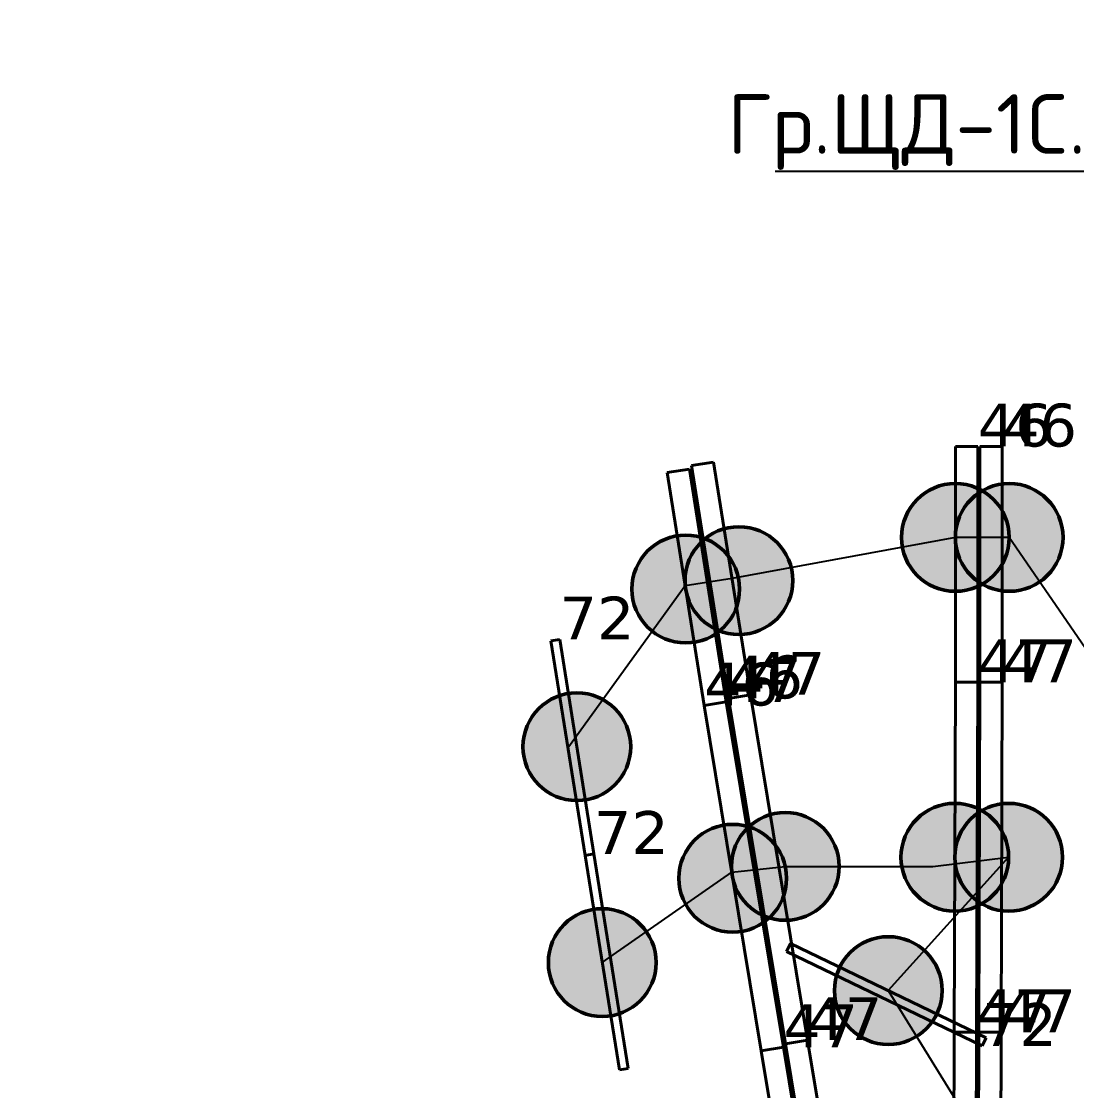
# Model space of a CAD drawing. Header units: millimetres. Extents: x -243740 to 150609, y -473655 to -165121.
# Drawn here: x 2650 to 7083, y -323582 to -319092 of the extents above; entities that cross this region are included whole.
import ezdxf
from ezdxf import colors
from ezdxf.entities.mleader import LeaderData, LeaderLine
from ezdxf.math import Vec2, Vec3

# ---------------------------------------------------------------- set-up
doc = ezdxf.new("R2010")
doc.units = ezdxf.units.MM
doc.layers.add('_Гр.ЩД-1C.10.4.I10.1', color=6, linetype='Continuous')
doc.layers.add('_Гр.ЩД-1C.10.4.I9.6', color=6, linetype='Continuous')
for name, color, linetype, lineweight in [('_освещение_dali', 3, 'Continuous', 50), ('DLX_LUM 3', 5, 'Continuous', 40), ('DLX_LUM 4', 5, 'Continuous', 40), ('DLX_LUM 9', 5, 'Continuous', 40)]:
    doc.layers.add(name, color=color, linetype=linetype, lineweight=lineweight)
doc.styles.add('ISOCPEUR', font='isocpeur.ttf')
doc.styles.add('TableTextStyle', font='')
doc.styles.get('TableTextStyle').set_extended_font_data('VERDANA.TTF')
doc.linetypes.add('Truba', pattern='A,3e-05,[4,MSH_7,S=1,R=0,X=0,Y=0],-3.022072', length=3.022102)

# ---------------------------------------------------------------- blocks, each defined once
blk = doc.blocks.new('A$Caabd1818')
at = {"layer": 'DLX_LUM 3'}
for points in [[(2603.6, 75654.8, 0), (2603.6, 76644.8, 0)], [(2603.6, 76644.8, 0), (2603.6, 76644.8, 0)], [(2603.6, 76644.8, 0), (2603.6, 75654.8, 0)], [(2603.6, 76644.8, 0), (2697.6, 76644.8, 0)], [(2697.6, 76644.8, 0), (2603.6, 76644.8, 0)], [(2603.6, 76644.8, 0), (2603.6, 76644.8, 0)], [(2603.6, 76644.8, 0), (2603.6, 75654.8, 0)], [(2697.6, 76644.8, 0), (2603.6, 76644.8, 0)], [(2603.6, 75654.8, 0), (2603.6, 76644.8, 0)], [(2603.6, 76644.8, 0), (2697.6, 76644.8, 0)], [(2697.6, 76644.8, 0), (2697.6, 75654.8, 0)], [(2697.6, 75654.8, 0), (2697.6, 76644.8, 0)], [(2697.6, 76644.8, 0), (2697.6, 76644.8, 0)], [(2697.6, 76644.8, 0), (2697.6, 76644.8, 0)], [(2697.6, 75654.8, 0), (2697.6, 76644.8, 0)], [(2697.6, 76644.8, 0), (2697.6, 75654.8, 0)], [(2706.8, 75654.8, 0), (2706.8, 76644.8, 0)], [(2706.8, 76644.8, 0), (2706.8, 76644.8, 0)], [(2706.8, 76644.8, 0), (2706.8, 75654.8, 0)], [(2706.8, 76644.8, 0), (2800.8, 76644.8, 0)], [(2800.8, 76644.8, 0), (2706.8, 76644.8, 0)], [(2706.8, 76644.8, 0), (2706.8, 76644.8, 0)], [(2706.8, 76644.8, 0), (2706.8, 75654.8, 0)], [(2800.8, 76644.8, 0), (2706.8, 76644.8, 0)], [(2706.8, 75654.8, 0), (2706.8, 76644.8, 0)], [(2706.8, 76644.8, 0), (2800.8, 76644.8, 0)], [(2800.8, 76644.8, 0), (2800.8, 75654.8, 0)], [(2800.8, 75654.8, 0), (2800.8, 76644.8, 0)], [(2800.8, 76644.8, 0), (2800.8, 76644.8, 0)], [(2800.8, 76644.8, 0), (2800.8, 76644.8, 0)], [(2800.8, 75654.8, 0), (2800.8, 76644.8, 0)], [(2800.8, 76644.8, 0), (2800.8, 75654.8, 0)], [(1495.1, 76564.9, 0), (1588, 76579.6, 0)], [(1588, 76579.6, 0), (1495.1, 76564.9, 0)], [(1588, 76579.6, 0), (1495.1, 76564.9, 0)], [(1495.1, 76564.9, 0), (1588, 76579.6, 0)], [(1650, 75587.1, 0), (1495.1, 76564.9, 0)], [(1495.1, 76564.9, 0), (1495.1, 76564.9, 0)], [(1495.1, 76564.9, 0), (1650, 75587.1, 0)], [(1495.1, 76564.9, 0), (1495.1, 76564.9, 0)], [(1495.1, 76564.9, 0), (1650, 75587.1, 0)], [(1650, 75587.1, 0), (1495.1, 76564.9, 0)], [(1588, 76579.6, 0), (1742.8, 75601.8, 0)], [(1742.8, 75601.8, 0), (1588, 76579.6, 0)], [(1588, 76579.6, 0), (1588, 76579.6, 0)], [(1588, 76579.6, 0), (1588, 76579.6, 0)], [(1742.8, 75601.8, 0), (1588, 76579.6, 0)], [(1588, 76579.6, 0), (1742.8, 75601.8, 0)], [(1393.4, 76535.1, 0), (1486.3, 76549.8, 0)], [(1486.3, 76549.8, 0), (1393.4, 76535.1, 0)], [(1486.3, 76549.8, 0), (1393.4, 76535.1, 0)], [(1393.4, 76535.1, 0), (1486.3, 76549.8, 0)], [(1548.3, 75557.3, 0), (1393.4, 76535.1, 0)], [(1393.4, 76535.1, 0), (1393.4, 76535.1, 0)], [(1393.4, 76535.1, 0), (1548.3, 75557.3, 0)], [(1393.4, 76535.1, 0), (1393.4, 76535.1, 0)], [(1393.4, 76535.1, 0), (1548.3, 75557.3, 0)], [(1548.3, 75557.3, 0), (1393.4, 76535.1, 0)], [(1486.3, 76549.8, 0), (1641.1, 75572, 0)], [(1641.1, 75572, 0), (1486.3, 76549.8, 0)], [(1486.3, 76549.8, 0), (1486.3, 76549.8, 0)], [(1486.3, 76549.8, 0), (1486.3, 76549.8, 0)], [(1641.1, 75572, 0), (1486.3, 76549.8, 0)], [(1486.3, 76549.8, 0), (1641.1, 75572, 0)], [(2697.6, 75654.8, 0), (2603.6, 75654.8, 0)], [(2603.6, 75654.8, 0), (2603.6, 75654.8, 0)], [(2603.6, 75654.8, 0), (2697.6, 75654.8, 0)], [(2603.6, 75654.8, 0), (2603.6, 75654.8, 0)], [(2603.6, 75654.8, 0), (2697.6, 75654.8, 0)], [(2697.6, 75654.8, 0), (2603.6, 75654.8, 0)], [(2697.6, 75654.8, 0), (2697.6, 75654.8, 0)], [(2697.6, 75654.8, 0), (2697.6, 75654.8, 0)], [(2800.8, 75654.8, 0), (2706.8, 75654.8, 0)], [(2706.8, 75654.8, 0), (2706.8, 75654.8, 0)], [(2706.8, 75654.8, 0), (2800.8, 75654.8, 0)], [(2706.8, 75654.8, 0), (2706.8, 75654.8, 0)], [(2706.8, 75654.8, 0), (2800.8, 75654.8, 0)], [(2800.8, 75654.8, 0), (2706.8, 75654.8, 0)], [(2800.8, 75654.8, 0), (2800.8, 75654.8, 0)], [(2800.8, 75654.8, 0), (2800.8, 75654.8, 0)], [(1641.1, 75572, 0), (1548.3, 75557.3, 0)], [(1548.3, 75557.3, 0), (1641.1, 75572, 0)], [(1548.3, 75557.3, 0), (1641.1, 75572, 0)], [(1641.1, 75572, 0), (1548.3, 75557.3, 0)], [(1641.1, 75572, 0), (1641.1, 75572, 0)], [(1641.1, 75572, 0), (1641.1, 75572, 0)], [(1742.8, 75601.8, 0), (1650, 75587.1, 0)], [(1650, 75587.1, 0), (1742.8, 75601.8, 0)], [(1650, 75587.1, 0), (1742.8, 75601.8, 0)], [(1742.8, 75601.8, 0), (1650, 75587.1, 0)], [(1650, 75587.1, 0), (1650, 75587.1, 0)], [(1650, 75587.1, 0), (1650, 75587.1, 0)], [(1742.8, 75601.8, 0), (1742.8, 75601.8, 0)], [(1742.8, 75601.8, 0), (1742.8, 75601.8, 0)], [(1548.3, 75557.3, 0), (1548.3, 75557.3, 0)], [(1548.3, 75557.3, 0), (1548.3, 75557.3, 0)]]:
    blk.add_polyline3d(points, dxfattribs=at)
at = {"layer": 'DLX_LUM 4'}
for points in [[(2599, 74185, 0), (2603.6, 75655, 0)], [(2603.6, 75655, 0), (2599, 74185, 0)], [(2603.6, 75655, 0), (2599, 74185, 0)], [(2599, 74185, 0), (2603.6, 75655, 0)], [(2603.6, 75655, 0), (2603.6, 75655, 0)], [(2603.6, 75655, 0), (2697.6, 75654.7, 0)], [(2697.6, 75654.7, 0), (2603.6, 75655, 0)], [(2603.6, 75655, 0), (2603.6, 75655, 0)], [(2697.6, 75654.7, 0), (2603.6, 75655, 0)], [(2603.6, 75655, 0), (2697.6, 75654.7, 0)], [(2697.6, 75654.7, 0), (2693, 74184.7, 0)], [(2693, 74184.7, 0), (2697.6, 75654.7, 0)], [(2693, 74184.7, 0), (2697.6, 75654.7, 0)], [(2697.6, 75654.7, 0), (2693, 74184.7, 0)], [(2697.6, 75654.7, 0), (2697.6, 75654.7, 0)], [(2697.6, 75654.7, 0), (2697.6, 75654.7, 0)], [(2702.2, 74185, 0), (2706.8, 75655, 0)], [(2706.8, 75655, 0), (2702.2, 74185, 0)], [(2706.8, 75655, 0), (2702.2, 74185, 0)], [(2702.2, 74185, 0), (2706.8, 75655, 0)], [(2706.8, 75655, 0), (2706.8, 75655, 0)], [(2706.8, 75655, 0), (2800.8, 75654.7, 0)], [(2800.8, 75654.7, 0), (2706.8, 75655, 0)], [(2706.8, 75655, 0), (2706.8, 75655, 0)], [(2800.8, 75654.7, 0), (2706.8, 75655, 0)], [(2706.8, 75655, 0), (2800.8, 75654.7, 0)], [(2800.8, 75654.7, 0), (2796.2, 74184.7, 0)], [(2796.2, 74184.7, 0), (2800.8, 75654.7, 0)], [(2796.2, 74184.7, 0), (2800.8, 75654.7, 0)], [(2800.8, 75654.7, 0), (2796.2, 74184.7, 0)], [(2800.8, 75654.7, 0), (2800.8, 75654.7, 0)], [(2800.8, 75654.7, 0), (2800.8, 75654.7, 0)], [(1548.3, 75556.9, 0), (1641.1, 75572.3, 0)], [(1641.1, 75572.3, 0), (1548.3, 75556.9, 0)], [(1641.1, 75572.3, 0), (1548.3, 75556.9, 0)], [(1548.3, 75556.9, 0), (1641.1, 75572.3, 0)], [(1641.1, 75572.3, 0), (1641.1, 75572.3, 0)], [(1641.1, 75572.3, 0), (1881.1, 74122, 0)], [(1881.1, 74122, 0), (1641.1, 75572.3, 0)], [(1641.1, 75572.3, 0), (1641.1, 75572.3, 0)], [(1881.1, 74122, 0), (1641.1, 75572.3, 0)], [(1641.1, 75572.3, 0), (1881.1, 74122, 0)], [(1650, 75586.8, 0), (1742.8, 75602.1, 0)], [(1742.8, 75602.1, 0), (1650, 75586.8, 0)], [(1742.8, 75602.1, 0), (1650, 75586.8, 0)], [(1650, 75586.8, 0), (1742.8, 75602.1, 0)], [(1890.1, 74136.5, 0), (1650, 75586.8, 0)], [(1650, 75586.8, 0), (1650, 75586.8, 0)], [(1650, 75586.8, 0), (1890.1, 74136.5, 0)], [(1650, 75586.8, 0), (1650, 75586.8, 0)], [(1650, 75586.8, 0), (1890.1, 74136.5, 0)], [(1890.1, 74136.5, 0), (1650, 75586.8, 0)], [(1742.8, 75602.1, 0), (1742.8, 75602.1, 0)], [(1742.8, 75602.1, 0), (1982.8, 74151.8, 0)], [(1982.8, 74151.8, 0), (1742.8, 75602.1, 0)], [(1742.8, 75602.1, 0), (1742.8, 75602.1, 0)], [(1982.8, 74151.8, 0), (1742.8, 75602.1, 0)], [(1742.8, 75602.1, 0), (1982.8, 74151.8, 0)], [(1788.4, 74106.7, 0), (1548.3, 75556.9, 0)], [(1548.3, 75556.9, 0), (1548.3, 75556.9, 0)], [(1548.3, 75556.9, 0), (1788.4, 74106.7, 0)], [(1548.3, 75556.9, 0), (1548.3, 75556.9, 0)], [(1548.3, 75556.9, 0), (1788.4, 74106.7, 0)], [(1788.4, 74106.7, 0), (1548.3, 75556.9, 0)], [(2594.4, 72715, 0), (2599, 74185, 0)], [(2599, 74185, 0), (2594.4, 72715, 0)], [(2599, 74185, 0), (2594.4, 72715, 0)], [(2594.4, 72715, 0), (2599, 74185, 0)], [(2599, 74185, 0), (2599, 74185, 0)], [(2693, 74184.7, 0), (2599, 74185, 0)], [(2599, 74185, 0), (2599, 74185, 0)], [(2599, 74185, 0), (2693, 74184.7, 0)], [(2599, 74185, 0), (2693, 74184.7, 0)], [(2693, 74184.7, 0), (2599, 74185, 0)], [(2599, 74185, 0), (2599, 74185, 0)], [(2599, 74185, 0), (2693, 74184.7, 0)], [(2693, 74184.7, 0), (2599, 74185, 0)], [(2599, 74185, 0), (2599, 74185, 0)], [(2693, 74184.7, 0), (2599, 74185, 0)], [(2599, 74185, 0), (2693, 74184.7, 0)], [(2693, 74184.7, 0), (2688.4, 72714.7, 0)], [(2688.4, 72714.7, 0), (2693, 74184.7, 0)], [(2688.4, 72714.7, 0), (2693, 74184.7, 0)], [(2693, 74184.7, 0), (2688.4, 72714.7, 0)], [(2693, 74184.7, 0), (2693, 74184.7, 0)], [(2693, 74184.7, 0), (2693, 74184.7, 0)], [(2693, 74184.7, 0), (2693, 74184.7, 0)], [(2693, 74184.7, 0), (2693, 74184.7, 0)], [(2697.6, 72715, 0), (2702.2, 74185, 0)], [(2702.2, 74185, 0), (2697.6, 72715, 0)], [(2702.2, 74185, 0), (2697.6, 72715, 0)], [(2697.6, 72715, 0), (2702.2, 74185, 0)], [(2702.2, 74185, 0), (2702.2, 74185, 0)], [(2796.2, 74184.7, 0), (2702.2, 74185, 0)], [(2702.2, 74185, 0), (2702.2, 74185, 0)], [(2702.2, 74185, 0), (2796.2, 74184.7, 0)], [(2702.2, 74185, 0), (2796.2, 74184.7, 0)], [(2796.2, 74184.7, 0), (2702.2, 74185, 0)], [(2702.2, 74185, 0), (2702.2, 74185, 0)], [(2702.2, 74185, 0), (2796.2, 74184.7, 0)], [(2796.2, 74184.7, 0), (2702.2, 74185, 0)], [(2702.2, 74185, 0), (2702.2, 74185, 0)], [(2796.2, 74184.7, 0), (2702.2, 74185, 0)], [(2702.2, 74185, 0), (2796.2, 74184.7, 0)], [(2796.2, 74184.7, 0), (2791.6, 72714.7, 0)], [(2791.6, 72714.7, 0), (2796.2, 74184.7, 0)], [(2791.6, 72714.7, 0), (2796.2, 74184.7, 0)], [(2796.2, 74184.7, 0), (2791.6, 72714.7, 0)], [(2796.2, 74184.7, 0), (2796.2, 74184.7, 0)], [(2796.2, 74184.7, 0), (2796.2, 74184.7, 0)], [(2796.2, 74184.7, 0), (2796.2, 74184.7, 0)], [(2796.2, 74184.7, 0), (2796.2, 74184.7, 0)], [(1982.8, 74151.8, 0), (1890.1, 74136.5, 0)], [(1890.1, 74136.5, 0), (1982.8, 74151.8, 0)], [(1890.1, 74136.5, 0), (1982.8, 74151.8, 0)], [(1982.8, 74151.8, 0), (1890.1, 74136.5, 0)], [(1890.1, 74136.5, 0), (1982.8, 74151.8, 0)], [(1982.8, 74151.8, 0), (1890.1, 74136.5, 0)], [(1982.8, 74151.8, 0), (1890.1, 74136.5, 0)], [(1890.1, 74136.5, 0), (1982.8, 74151.8, 0)], [(1890.1, 74136.5, 0), (1890.1, 74136.5, 0)], [(1890.1, 74136.5, 0), (1890.1, 74136.5, 0)], [(2130.1, 72686.2, 0), (1890.1, 74136.5, 0)], [(1890.1, 74136.5, 0), (1890.1, 74136.5, 0)], [(1890.1, 74136.5, 0), (2130.1, 72686.2, 0)], [(1890.1, 74136.5, 0), (1890.1, 74136.5, 0)], [(1890.1, 74136.5, 0), (2130.1, 72686.2, 0)], [(2130.1, 72686.2, 0), (1890.1, 74136.5, 0)], [(1982.8, 74151.8, 0), (1982.8, 74151.8, 0)], [(1982.8, 74151.8, 0), (1982.8, 74151.8, 0)], [(1982.8, 74151.8, 0), (1982.8, 74151.8, 0)], [(1982.8, 74151.8, 0), (2222.8, 72701.6, 0)], [(2222.8, 72701.6, 0), (1982.8, 74151.8, 0)], [(1982.8, 74151.8, 0), (1982.8, 74151.8, 0)], [(2222.8, 72701.6, 0), (1982.8, 74151.8, 0)], [(1982.8, 74151.8, 0), (2222.8, 72701.6, 0)], [(1881.1, 74122, 0), (1788.4, 74106.7, 0)], [(1788.4, 74106.7, 0), (1881.1, 74122, 0)], [(1788.4, 74106.7, 0), (1881.1, 74122, 0)], [(1881.1, 74122, 0), (1788.4, 74106.7, 0)], [(1788.4, 74106.7, 0), (1881.1, 74122, 0)], [(1881.1, 74122, 0), (1788.4, 74106.7, 0)], [(1881.1, 74122, 0), (1788.4, 74106.7, 0)], [(1788.4, 74106.7, 0), (1881.1, 74122, 0)], [(1788.4, 74106.7, 0), (1788.4, 74106.7, 0)], [(1788.4, 74106.7, 0), (1788.4, 74106.7, 0)], [(2028.4, 72656.4, 0), (1788.4, 74106.7, 0)], [(1788.4, 74106.7, 0), (1788.4, 74106.7, 0)], [(1788.4, 74106.7, 0), (2028.4, 72656.4, 0)], [(1788.4, 74106.7, 0), (1788.4, 74106.7, 0)], [(1788.4, 74106.7, 0), (2028.4, 72656.4, 0)], [(2028.4, 72656.4, 0), (1788.4, 74106.7, 0)], [(1881.1, 74122, 0), (1881.1, 74122, 0)], [(1881.1, 74122, 0), (1881.1, 74122, 0)], [(1881.1, 74122, 0), (1881.1, 74122, 0)], [(1881.1, 74122, 0), (2121.1, 72671.8, 0)], [(2121.1, 72671.8, 0), (1881.1, 74122, 0)], [(1881.1, 74122, 0), (1881.1, 74122, 0)], [(2121.1, 72671.8, 0), (1881.1, 74122, 0)], [(1881.1, 74122, 0), (2121.1, 72671.8, 0)]]:
    blk.add_polyline3d(points, dxfattribs=at)
at = {"layer": 'DLX_LUM 9'}
for points in [[(903.9, 75828.4, 0), (941.4, 75834.4, 0)], [(941.4, 75834.4, 0), (903.9, 75828.4, 0)], [(941.4, 75834.4, 0), (903.9, 75828.4, 0)], [(903.9, 75828.4, 0), (941.4, 75834.4, 0)], [(1048.1, 74927.9, 0), (903.9, 75828.4, 0)], [(903.9, 75828.4, 0), (903.9, 75828.4, 0)], [(903.9, 75828.4, 0), (1048.1, 74927.9, 0)], [(903.9, 75828.4, 0), (903.9, 75828.4, 0)], [(903.9, 75828.4, 0), (1048.1, 74927.9, 0)], [(1048.1, 74927.9, 0), (903.9, 75828.4, 0)], [(941.4, 75834.4, 0), (941.4, 75834.4, 0)], [(941.4, 75834.4, 0), (1085.6, 74933.9, 0)], [(1085.6, 74933.9, 0), (941.4, 75834.4, 0)], [(941.4, 75834.4, 0), (941.4, 75834.4, 0)], [(1085.6, 74933.9, 0), (941.4, 75834.4, 0)], [(941.4, 75834.4, 0), (1085.6, 74933.9, 0)], [(1085.6, 74933.9, 0), (1048.1, 74927.9, 0)], [(1048.1, 74927.9, 0), (1085.6, 74933.9, 0)], [(1048.1, 74927.9, 0), (1085.6, 74933.9, 0)], [(1085.6, 74933.9, 0), (1048.1, 74927.9, 0)], [(1048.1, 74927.9, 0), (1085.6, 74933.9, 0)], [(1085.6, 74933.9, 0), (1048.1, 74927.9, 0)], [(1085.6, 74933.9, 0), (1048.1, 74927.9, 0)], [(1048.1, 74927.9, 0), (1085.6, 74933.9, 0)], [(1048.1, 74927.9, 0), (1048.1, 74927.9, 0)], [(1048.1, 74927.9, 0), (1048.1, 74927.9, 0)], [(1192.3, 74027.3, 0), (1048.1, 74927.9, 0)], [(1048.1, 74927.9, 0), (1048.1, 74927.9, 0)], [(1048.1, 74927.9, 0), (1192.3, 74027.3, 0)], [(1048.1, 74927.9, 0), (1048.1, 74927.9, 0)], [(1048.1, 74927.9, 0), (1192.3, 74027.3, 0)], [(1192.3, 74027.3, 0), (1048.1, 74927.9, 0)], [(1085.6, 74933.9, 0), (1085.6, 74933.9, 0)], [(1085.6, 74933.9, 0), (1085.6, 74933.9, 0)], [(1085.6, 74933.9, 0), (1085.6, 74933.9, 0)], [(1085.6, 74933.9, 0), (1229.8, 74033.4, 0)], [(1229.8, 74033.4, 0), (1085.6, 74933.9, 0)], [(1085.6, 74933.9, 0), (1085.6, 74933.9, 0)], [(1229.8, 74033.4, 0), (1085.6, 74933.9, 0)], [(1085.6, 74933.9, 0), (1229.8, 74033.4, 0)], [(1894.8, 74524, 0), (1911.3, 74558.2, 0)], [(1911.3, 74558.2, 0), (1894.8, 74524, 0)], [(1911.3, 74558.2, 0), (1894.8, 74524, 0)], [(1894.8, 74524, 0), (1911.3, 74558.2, 0)], [(1911.3, 74558.2, 0), (2732.7, 74162, 0)], [(2732.7, 74162, 0), (1911.3, 74558.2, 0)], [(1911.3, 74558.2, 0), (1911.3, 74558.2, 0)], [(1911.3, 74558.2, 0), (1911.3, 74558.2, 0)], [(2732.7, 74162, 0), (1911.3, 74558.2, 0)], [(1911.3, 74558.2, 0), (2732.7, 74162, 0)], [(2716.2, 74127.7, 0), (1894.8, 74524, 0)], [(1894.8, 74524, 0), (1894.8, 74524, 0)], [(1894.8, 74524, 0), (2716.2, 74127.7, 0)], [(1894.8, 74524, 0), (1894.8, 74524, 0)], [(1894.8, 74524, 0), (2716.2, 74127.7, 0)], [(2716.2, 74127.7, 0), (1894.8, 74524, 0)], [(2732.7, 74162, 0), (2716.2, 74127.7, 0)], [(2716.2, 74127.7, 0), (2732.7, 74162, 0)], [(2716.2, 74127.7, 0), (2732.7, 74162, 0)], [(2732.7, 74162, 0), (2716.2, 74127.7, 0)], [(2732.7, 74162, 0), (2732.7, 74162, 0)], [(2732.7, 74162, 0), (2732.7, 74162, 0)], [(2716.2, 74127.7, 0), (2716.2, 74127.7, 0)], [(2716.2, 74127.7, 0), (2716.2, 74127.7, 0)], [(1229.8, 74033.4, 0), (1192.3, 74027.3, 0)], [(1192.3, 74027.3, 0), (1229.8, 74033.4, 0)], [(1192.3, 74027.3, 0), (1229.8, 74033.4, 0)], [(1229.8, 74033.4, 0), (1192.3, 74027.3, 0)], [(1192.3, 74027.3, 0), (1192.3, 74027.3, 0)], [(1192.3, 74027.3, 0), (1192.3, 74027.3, 0)], [(1229.8, 74033.4, 0), (1229.8, 74033.4, 0)], [(1229.8, 74033.4, 0), (1229.8, 74033.4, 0)]]:
    blk.add_polyline3d(points, dxfattribs=at)
blk = doc.blocks.new('_Dot')
at = {"color": 0, "linetype": 'ByBlock', "lineweight": -2}
blk.add_line((-0.5, 0), (-1, 0), dxfattribs=at)
at = {"color": 0, "linetype": 'ByBlock', "const_width": 0.5}
blk.add_lwpolyline([(-0.25, 0, 1), (0.25, 0, 1)], format="xyb", close=True, dxfattribs=at)
blk = doc.blocks.new('A$Cab2378fa')
at = {"lineweight": 25, "true_color": 0xfff5f5}
h = blk.add_hatch(color=7, dxfattribs=at)
h.dxf.hatch_style = 1
h.paths.add_polyline_path([(0, 0), (-141.6, -170.3, 0.174923), (3, -222.4, 0.197808), (162.3, -156.8)])
h.paths.add_polyline_path([(-163.2, 157.6), (0, 0), (147.8, 177.8, 0.175398), (3, 230.2, 0.209014)])
at = {"lineweight": 25}
h = blk.add_hatch(color=0, dxfattribs=at)
h.paths.add_polyline_path([(162.3, -156.8, 0.442338), (147.8, 177.8), (0, 0)])
h.paths.add_polyline_path([(-141.6, -170.3), (0, 0), (-163.2, 157.6, 0.430096)])
blk.add_circle((3, 3.9), 226.3)

msp = doc.modelspace()

# ---------------------------------------------------------------- linework, layer by layer
at = {"layer": '_Гр.ЩД-1C.10.4.I9.6', "ltscale": 100}
msp.add_lwpolyline([(7450.8, -322206), (6799.6, -321258.9), (6573.3, -321258.9), (5635.1, -321431.1), (5438.4, -321462.2), (4945.6, -322143.7), (5089.9, -323044.2), (5633.9, -322664.7), (5858.9, -322640.4), (6479, -322640.4), (6797.3, -322601.8), (6291.7, -323161.7), (6793, -323973.4)], dxfattribs=at)

# ---------------------------------------------------------------- block references
at = {"layer": '_освещение_dali', "color": 5, "ltscale": 100}
for p in [(6570.3, -321262.8), (6796.6, -321262.8), (5661.1, -321444.1), (5437.6, -321479.5), (4980.2, -322141.6), (6568, -322605.7), (6794.4, -322605.7), (5855.9, -322644.3), (5635.1, -322693.9), (5086.9, -323048.1), (6288.7, -323165.6)]:
    msp.add_blockref('A$Cab2378fa', p, dxfattribs=at)
at = {"layer": 'Defpoints', "linetype": 'Truba', "ltscale": 100}
msp.add_blockref('A$Caabd1818', (3969.7, -397521.8), dxfattribs=at)

# ---------------------------------------------------------------- texts
at = {"layer": '_освещение_dali', "color": 53, "true_color": 0xbfda51, "style": 'TableTextStyle'}
for s, p in [('46', (6667.3, -320877)), ('46', (6770.5, -320877)), ('72', (4911.1, -321687.4)), ('47', (6667.3, -321867.1)), ('47', (6770.5, -321867.1)), ('46', (5619.7, -321934.7)), ('47', (5712.5, -321919.7)), ('46', (5518, -321964.5)), ('47', (5610.7, -321949.5)), ('72', (5055.3, -322587.9)), ('47', (5952.5, -323369.9)), ('47', (6662.7, -323337.1)), ('47', (6765.9, -323337.1)), ('47', (5850.8, -323399.8)), ('72', (6685.8, -323394.1))]:
    msp.add_text(s, height=180, dxfattribs=at).set_placement(p)

# ---------------------------------------------------------------- leaders
at = {"layer": '_Гр.ЩД-1C.10.4.I10.1', "ltscale": 100}
ml = msp.add_multileader_mtext('Standard', dxfattribs=at)
ml.set_content('Гр.ЩД-1C.10.4.I10.1', color=256, style='ISOCPEUR')
ml.set_leader_properties()
ml.set_arrow_properties(name='DOT')
ml.build(insert=Vec2(0, 0))
ml.multileader.update_dxf_attribs({"has_dogleg": 0, "text_left_attachment_type": 6, "text_right_attachment_type": 6, "arrow_head_size": 100})
ctx = ml.context
ctx.base_point, ctx.char_height, ctx.arrow_head_size, ctx.landing_gap_size, ctx.plane_origin = Vec3(5415.4, -319722.5), 250, 100, 200, Vec3(90083.6, -191951.9)
ctx.left_attachment, ctx.right_attachment = 6, 6
notes = []
notes.append((ctx, [(1, (1, 1, 0), (8473.4, -319722.5), (-1, 0), 8, [(1, [(8915.4, -318356.3)], 0, [])])]))
ctx.mtext.insert, ctx.mtext.width, ctx.mtext.flow_direction = Vec3(5615.4, -319397.5), 2425, 5
for ctx, leaders in notes:
    for number, flags, end, landing, length, lines in leaders:
        leader = LeaderData()
        leader.index, (leader.has_last_leader_line, leader.has_dogleg_vector, leader.attachment_direction) = number, flags
        leader.last_leader_point, leader.dogleg_vector, leader.dogleg_length = Vec3(end), Vec3(landing), length
        for number, points, colour, breaks in lines:
            line = LeaderLine()
            line.index, line.vertices, line.color, line.breaks = number, Vec3.list(points), colors.encode_raw_color(colour), breaks
            leader.lines.append(line)
        ctx.leaders.append(leader)

doc.saveas('drawing.dxf')
